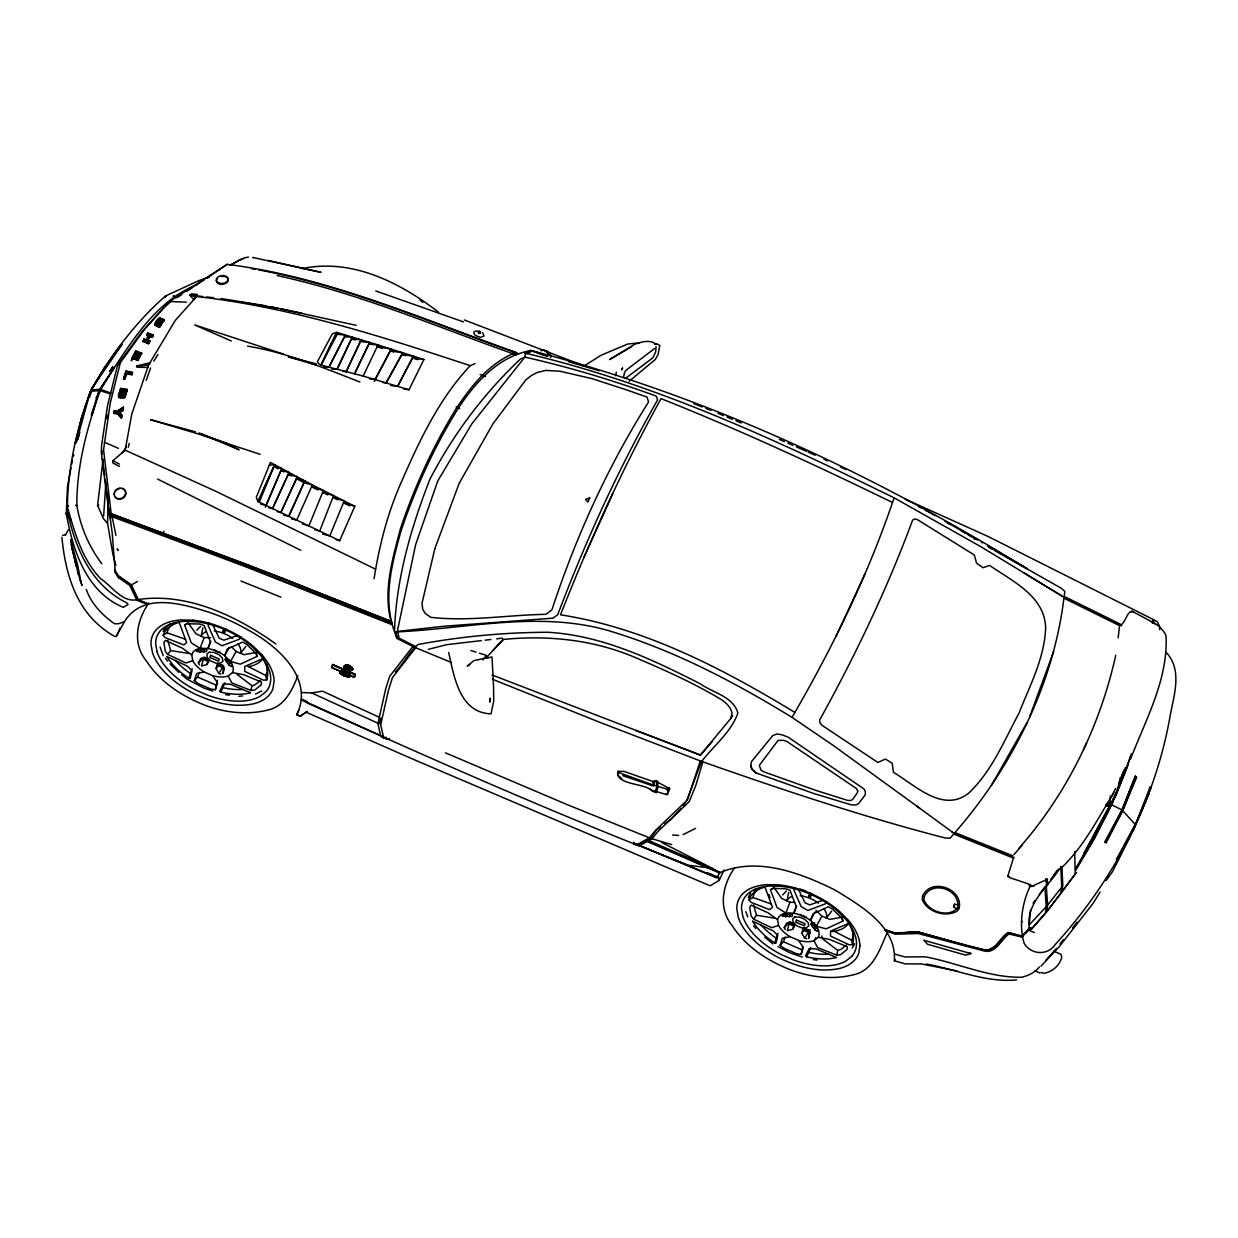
<?xml version="1.0" encoding="UTF-8"?>
<svg xmlns="http://www.w3.org/2000/svg" width="1238" height="1238" viewBox="0 0 1238 1238"><rect width="100%" height="100%" fill="white"/><g stroke="black" fill="none" stroke-linecap="round" stroke-linejoin="round"><path stroke-width="1.5" d="M342.678 672.884L344.783 674.385M1120.282 777.526C1119.028 787.801 1116.614 800.181 1107.283 806.278L1105.673 805.071L1109.991 802.038L1110.13 797.829M345.263 669.975L345.371 667.963L344.056 667.978A5.014 2.739 24.9 0 1 347.244 665.595A3.575 1.95 24.9 0 1 349.534 666.323L352.273 669.031M103.652 515.844L105.834 482.928M101.98 454.516L102.15 450.849M299.178 709.56L296.749 714.79L300.432 715.966L307.179 711.417L300.261 716.338L296.749 714.79C314.591 678.316 277.188 645.431 247.848 629.879A96.1 41.117 24.9 0 0 209.655 612.439C182.636 603.958 143.004 591.64 124.465 621.739L116.31 636.409L114.794 636.487C77.731 615.75 65.738 577.016 61.9 537.354M348.497 675.53L348.42 676.892L348.311 671.445M275.826 643.93C236.52 615.812 186.861 592.166 137.573 599.61C122.361 603.169 111.838 585.992 100.495 578.548C81.847 558.895 74.543 532.108 67.316 506.729L67.409 506.017C67.935 466.958 76.942 428.441 90.328 391.873M651.761 790.896C646.576 783.128 614.249 785.202 617.948 771.351L618.102 773.177L617.948 771.351L624.091 771.398L652.797 781.488L654.948 780.76L669.619 788.637L667.034 794.781L653.649 790.711M157.566 326.445L161.327 321.044L157.566 326.445L154.874 324.96M159.687 318.893C159.919 315.411 150.603 326.538 157.551 325.532M155.338 324.511L157.489 325.284C161.574 317.036 164.406 320.642 158.015 326.615L159.625 327.157L164.02 319.543L160.739 318.893L156.963 324.294M394.551 629.863C396.439 577.929 411.109 527.543 429.849 479.369C453.201 434.399 483.64 393.761 520.502 358.958L524.835 357.101C569.434 367.129 613.274 380.437 656.186 396.083L657.579 399.936C618.458 468.645 585.698 540.82 557.704 614.729L552.937 618.18L442.802 626.32L397.29 631.473L395.912 631.953L397.243 638.297C381.134 603.881 391.394 565.503 401.035 530.932A696.561 490.294 74.7 0 1 457.379 409.716C474.711 382.96 498.016 356.389 531.056 350.493L543.745 354.997M196.409 651.405L203.744 651.9L203.945 649.068M782.215 916.105L789.565 916.6L789.751 913.768M1029.428 923.053L1030.465 910.178M108.248 496.237L107.567 523.426L112.859 554.222L115.877 565.395M231.769 665.471L231.614 666.663L229.061 665.085L229.479 660.334M817.591 930.171L817.42 931.363L814.867 929.784L815.285 925.034M228.179 676.025L231.754 682.834L250.974 690.479L254.703 690.03L261.264 684.815L261.528 682.076L243.716 674.725L232.496 672.621L228.179 676.025A24.853 13.572 24.9 0 1 212.75 675.7L204.208 671.986L196.594 673.534L194.32 680.606L197.91 683.438L210.94 689.086L215.319 689.705L217.517 680.266M815.873 937.677L814 940.725L817.575 947.534L836.795 955.179L840.525 954.73L847.071 949.515L847.349 946.776L829.522 939.425L818.303 937.321L814 940.725A24.853 13.572 24.9 0 1 798.556 940.4L790.014 936.686L782.416 938.234L780.126 945.306L783.716 948.138L796.746 953.786L801.125 954.405L802.75 946.528M111.219 513.816L246.053 564.126L390.991 621.182C382.944 590.093 392.616 559.05 400.323 529.044A696.561 490.294 74.7 0 1 456.667 407.844C472.065 385.003 489.583 362.92 515.967 352.366C421.276 318.77 327.714 277.08 227.204 264.344L169.668 301.484L144.598 329.262L120.38 362.564L110.228 403.186L103.559 449.796L111.219 513.816L109.563 515.689L110.167 518.474L111.822 516.602L246.3 567.004L392.229 624.788L391.75 621.894L283.409 578.595L111.219 513.816L109.346 515.302L101.284 452.628L101.593 445.293L107.598 405.368L117.625 365.024L141.766 331.861L163.586 307.829L170.21 302.149M809.435 930.744L808.708 938.296L810.008 929.707M623.689 376.631L624.586 372.282L626.382 369.961L654.562 348.559M343.499 674.88L342.199 673.457L343.452 674.199A4.875 2.662 24.9 0 0 344.706 674.493L342.137 672.203L343.143 672.621M1119.477 626.397L1118.177 637.802M108.836 507.735L112.271 533.64L115.165 571.414L118.771 576.769L118.616 578.177L118.755 576.397L130.857 585.264L137.573 599.61L147.771 603.989M1152.346 623.225L1152.671 620.377L1157.143 621.414L1159.449 626.149L1159.727 629.755M1165.809 652.039C1182.445 668.938 1174.32 694.239 1170.421 714.28C1155.781 800.135 1113.813 880.28 1055.318 944.408C1047.75 955.813 1030.991 954.962 1024.12 943.232C1018.704 924.848 1022.108 902.022 1030.697 885.139M89.631 397.367L91.705 388.763C111.435 354.764 135.205 322.731 164.762 296.625L166.294 296.099L164.453 297.491L164.762 296.625M90.482 394.226L91.008 389.924L122.036 344.35L104.921 366.866L90.931 390.574L104.843 367.516L121.015 344.427M956.989 970.979L921.397 963.922L905.148 963.891L894.362 960.75C896.807 926.287 860.41 905.551 834.923 889.967C800.46 872.929 757.625 856.588 720.005 872.604L716.864 877.355L718.489 876.674L719.185 880.419L710.101 885.789L413.244 759.312L306.714 712.469M348.157 675.05L348.218 675.36M353.867 677.047L348.451 674.277L347.29 676.521M1039.27 894.548L1044.841 886.919L1046.234 906.634L1045.383 912.994L1032.709 927.401L1030.604 928.144L1029.227 927.355M1121.659 625.824L1064.03 597.273L1064.85 591.393L1061.446 588.329L995.12 550.833M119.436 466.416L112.937 463.058L112.89 460.722L125.193 450.183L131.754 414.142L148.606 364.978L175.363 320.333L196.61 296.547C290.466 307.086 380.886 336.21 470.223 365.659L475.005 363.616M348.404 671.94L348.574 669.65M348.837 669.773L349.689 676.49M1046.234 885.216L1047.611 905.055L1046.698 911.447L1060.61 893.635L1061.724 887.182L1060.765 866.399M103.048 459.484L97.585 505.522L103.528 518.815L107.567 523.426M106.561 418.645L107.149 414.838M859.93 945.801L858.723 953.446A66.171 36.134 24.9 0 1 839.983 968.364C819.525 972.975 798.355 967.11 779.863 958.274A65.784 35.917 24.9 0 1 738.25 917.234L736.796 908.785A65.784 35.917 24.9 0 1 767.018 884.644L778.81 884.891A65.784 35.917 24.9 0 1 839.101 910.998L847.829 919.617A65.784 35.917 24.9 0 1 859.915 945.786M374.077 578.703C379.323 545.262 387.819 512.145 401.731 481.211C419.713 440.047 439.103 398.775 470.223 365.659M346.408 676.474C349.812 668.969 342.586 676.83 346.563 675.314M531.056 350.493L525.5 353.232L524.835 357.101L471.755 423.969L437.741 480.994L415.643 544.658L397.29 631.473M345.51 666.926C339.46 669.124 351.778 673.766 344.04 674.54A9.254 5.045 24.9 0 1 343.715 674.184L340.76 672.667A9.548 5.215 24.9 0 1 340.527 672.296L340.326 672.714A9.548 5.215 24.9 0 0 341.146 673.348L341.657 673.828M71.046 467.794L67.486 486.41L66.295 514.08L66.078 513.151M71.758 464.064L72.469 460.35M166.836 656.527L187.48 666.245L191.936 670.733L190.126 678.563L188.919 678.3L192.138 668.551M250.974 690.479L251.918 685.713L255.121 684.738L260.568 680.42M752.658 921.242L773.286 930.945L777.743 935.433L775.932 943.263L774.725 943L777.959 933.251M836.795 955.179L837.724 950.413L840.927 949.438L846.374 945.12M117.115 413.678L113.973 413.477L114.206 410.861L117.362 411.047L123.351 407.132L122.902 410.645C115.397 412.594 124.094 413.585 121.386 418.227L116.945 413.105L121.216 417.655L121.757 414.931M113.973 413.477L114.484 411.171L117.44 411.356L122.872 407.797L117.61 411.929L114.484 411.171M114.36 413.213L117.316 413.384L114.36 413.213L114.654 411.743M121.386 418.227L121.401 415.024L119.049 412.61L122.902 410.645M1115.748 655.335C1100.056 725.963 1067.001 794.007 1018.889 848.309M122.423 409.933C114.608 414.436 123.754 412.254 122.872 407.797M122.593 410.505L123.351 407.132M81.847 416.525L76.245 442.864L90.405 391.239L100.077 390.682L110.584 393.963M1159.449 626.149L1159.248 625.747M202.893 627.805L201.036 636.409A21.51 11.746 24.9 0 1 205.663 632.014M218.786 673.503L216.124 668.597L216.929 664.914L219.157 664.001L222.577 665.038L224.403 668.768L222.902 673.596L223.614 666.044L218.786 673.503L220.983 674.076M788.714 892.505L786.842 901.109A21.51 11.746 24.9 0 1 791.484 896.714M801.93 933.297L802.735 929.614L805.396 927.742L801.93 933.297L804.607 938.203L806.789 938.775M750.677 765.254L751.497 761.649L772.729 735.604L777.139 733.933L782.122 734.846L788.111 737.152L863.985 788.946L865.408 791.639L865.145 794.966L858.677 803.493L856.123 804.917L851.589 804.948L813.908 793.558L755.876 772.899L751.915 769.138L750.677 765.254L751.915 769.138L755.876 772.899M208.866 623.008L208.232 625.701L215.366 641.934L222.004 645.772L239.429 639.21L240.853 636.843M794.672 887.708L794.053 890.401L801.172 906.634L807.826 910.472L825.251 903.91L826.659 901.558M549.61 355.105L549.548 354.13M615.503 375.733L616.338 372.22M128.319 447.243L129.263 443.374M75.209 442.956L81.77 417.16L90.405 391.239M492.09 675.004L700.383 755.134L730.699 718.551L732.076 713.15C730.405 706.356 725.035 701.59 719.139 698.294C692.197 682.293 663.506 669.572 634.723 657.301C593.327 639.706 547.815 635.032 503.309 639.442L493.095 650.167M1013.783 858.197L953.678 834.025C1011.817 767.839 1053.739 684.413 1064.138 596.407L1120.436 624.2M73.181 456.621L73.692 454.594L73.228 456.373M77.839 439.103L79.696 432.093L77.669 439.676M350.014 667.638L349.781 670.067L350.803 670.037M349.75 669.17C350.973 667.653 350.772 668.768 348.265 666.709A3.281 1.795 24.9 0 0 347.553 666.508L347.553 666.508M1061.616 957.593C1059.666 965.733 1051.712 972.279 1043.51 973.331L1041.251 972.434M380.886 718.009L379.323 723.843L311.667 692.94L301.84 692.506M789.163 923.873L787.275 930.697L792.676 929.274L794.672 926.117L793.62 923.765L790.478 921.97L786.517 923.208L784.211 927.68L785.294 929.459M199.488 664.76L198.405 662.98L203.821 657.471L201.469 665.998L206.87 664.574L208.201 659.854M792.676 929.274L794.007 924.554M346.454 675.375L345.773 676.041L347.646 672.033M1117.45 789.302L1118.332 786.424L1118.672 787.182M669.619 788.637L667.174 794.038L665.998 794.053L667.886 794.301M1008.212 874.879L1013.226 858.739M654.948 780.76L653.587 785.14L667.855 789.364L667.545 790.68L669.216 787.678M146.192 380.345L150.618 368.011M215.319 689.705L217.501 682.85L212.75 675.7M801.125 954.405L803.323 947.55L798.556 940.4M121.092 395.433L119.575 395.185L120.906 390.62L122.469 391.162L120.968 390.929M120.906 390.62L119.73 394.736M122.407 390.868L121.045 395.541L122.314 391.61L121.123 391.425M122.082 395.587L123.475 390.821L125.224 391.409L123.769 395.866L122.02 395.293L123.707 395.556M123.475 390.821L122.361 395.061L123.769 395.866M123.552 395.247L124.945 391.935L123.754 391.75M123.676 395.866L125.162 391.1M124.713 396.686L126.802 389.784L120.999 388.856L118.848 395.34M121.989 397.475L124.775 396.98L127.297 389.444L120.767 388.392L118.384 395.061L118.786 397.537L120.581 397.831L121.309 396.5L123.305 398.265L125.084 397.243L127.297 389.444M1115.608 788.327L1111.012 797.829L1110.115 795.972M1053.646 651.559L1029.645 716.864M1130.588 756.17C1117.574 795.926 1097.998 833.189 1075.652 868.457M349.209 676.288L347.955 675.344M348.482 676.366L349.673 676.552A1.671 0.913 24.9 0 0 349.317 675.654C345.294 671.244 356.761 681.751 355.151 674.277L348.203 671.275M126.57 373.922L124.775 379.122L123.583 378.936L125.92 371.168L132.435 372.205L131.909 374.774L126.57 373.922L126.23 372.901L132.033 374.418M123.583 378.936L126.121 371.57L132.466 373.18M126.23 372.901L123.831 378.689M124.775 379.122L126.431 373.303M132.389 372.87L131.909 374.774M1131.455 753.741L1125.899 769.835L1112.328 801.172M226.028 629.353L224.326 632.231L225.393 629.152M811.215 893.851L810.132 896.931L811.849 894.053M1127.942 765.239L1118.131 789.767M118.786 397.537L120.767 388.392M120.999 388.856L118.802 395.03L119.142 397.166L121.448 395.912L123.243 397.537M318.011 489.969L311.682 486.782L312.347 484.94L270.426 462.439L256.297 497.351L257.829 501.452L339.692 540.681L354.795 506.296L312.347 484.94L304.099 482.712L296.516 478.642L280.902 512.625M382.248 348.311L377.342 346.764L378.008 344.922L423.907 359.531L408.989 389.738L403.774 389.057M346.331 675.019L345.727 673.317L331.505 667.514L332.604 664.512L344.737 669.773M339.846 672.28L340.496 671.538L339.785 673.101A9.254 5.045 24.9 0 0 345.093 676.227A2.615 1.424 24.9 0 0 346.16 676.459L347.785 675.778M339.785 673.101L340.171 672.59A2.863 1.563 24.9 0 1 341.998 672.188L342.353 672.079M341.502 671.213L340.512 673.518L341.007 672.574A9.254 5.045 24.9 0 1 340.342 671.894L340.28 671.661A3.157 1.733 24.9 0 1 342.276 671.197C343.731 673.549 339.46 673.487 341.286 674.091M340.821 673.224L341.146 673.224A9.254 5.045 24.9 0 1 340.141 672.311L340.883 671.708L340.512 673.518M340.698 671.476L340.729 671.383A2.863 1.563 24.9 0 1 342.555 670.981M340.806 672.544L341.054 673.101M341.332 672.838L341.456 673.735M349.766 669.603L348.373 670.067C346.021 672.961 353.619 679.368 346.625 675.855A2.925 1.594 24.9 0 1 345.433 675.608L344.334 675.283A4.875 2.662 24.9 0 1 343.236 674.942L342.028 673.039M342.384 673.193L342.059 672.652M342.322 672.404L341.765 673.751M344.675 667.406L344.551 668.396M351.793 667.096L349.843 665.781A3.884 2.12 24.9 0 0 347.352 664.992A5.308 2.894 24.9 0 0 344.071 667.499L345.588 666.586A4.735 2.584 24.9 0 1 346.98 666.586A3.265 1.78 24.9 0 1 348.203 666.864L348.621 666.849M344.319 669.062L345.773 665.905M344.474 668.675L345.263 668.025M350.06 667.019L345.975 665.843L345.185 669.665L344.056 667.978L345.866 667.421L344.443 668.458M345.015 668.272L344.365 667.669L344.659 668.396M345.216 667.561L344.226 667.421L344.953 666.74M344.458 669.418C345.51 668.272 349.286 672.188 345.526 669.541C351.793 671.863 341.193 666.539 347.491 669.773M344.814 670.625C344.659 671.027 347.104 665.719 347.305 670.547M343.282 674.431L345.99 675.7L343.344 672.714L344.675 674.091L343.87 674.091M343.87 675.406L344.768 673.983M346.006 669.866L347.414 670.191M347.135 666.601L345.201 666.121L344.133 668.35M348.11 673.549L346.331 672.76C341.533 682.2 346.841 668.891 347.073 674.184M342.802 671.306L344.984 673.163L346.114 670.052M345.526 671.847L347.073 672.451L345.603 672.002M347.63 666.957L346.392 665.781L344.35 669.696M347.832 666.013L344.953 666.276M345.696 673.364L346.609 673.596M347.661 667.514L348.714 668.272L347.661 667.514L348.218 665.998M345.897 672.977L346.036 672.188M345.356 675.793L344.891 674.787M344.938 674.818C346.795 675.375 345.031 678.006 347.708 672.42M345.944 670.594L347.073 671.275L348.126 668.814L346.47 667.622L347.63 666.152M345.773 676.041L346.702 676.211M346.501 673.379L346.965 673.518M352.784 668.535L351.902 669.82L351.979 668.535L349.426 666.446C347.367 667.174 350.756 668.303 349.054 667.251A3.188 1.749 24.9 0 0 348.559 667.003L348.543 667.282A2.167 1.192 24.9 0 0 346.609 667.05L345.526 666.632M349.255 667.53C349.147 663.878 349.147 671.228 347.027 667.53L347.677 665.827M347.476 674.571C344.798 674.834 350.54 672.992 346.284 673.735M347.538 676.041L348.714 674.524M349.162 676.49L347.77 675.453L348.017 670.841C348.482 669.495 355.399 669.108 351.422 669.356M347.909 676.319L348.884 676.288L347.955 675.097M351.097 667.916C347.104 666.477 353.047 670.717 350.184 669.773M345.062 675.747L345.448 675.53A2.615 1.424 24.9 0 0 346.516 675.669L347.321 675.639L346.253 676.258A9.966 5.447 24.9 0 0 348.249 677.062L349.039 676.025L348.172 675.948M348.946 676.876L348.621 675.994M349.054 676.227A1.671 0.913 24.9 0 1 349.395 677.14C346.95 677.263 350.261 676.567 348.574 675.762M352.18 669.835L348.807 666.926L351.236 669.154M352.784 669.247L349.735 665.905A3.575 1.95 24.9 0 0 347.445 665.177A5.014 2.739 24.9 0 0 344.35 667.545L344.474 667.561M353.805 677.186L354.795 674.478L347.924 671.677L355.151 674.277M1117.001 790.742L1115.5 794.904L1116.367 794.084M1150.969 787.987L1150.179 786.672L1133.915 829.104L1112.529 871.629L1106.029 880.636M525.5 353.232C654.778 383.61 775.483 439.552 894.099 497.831C868.302 574.525 832.663 647.52 792.026 717.375L833.685 745.756L919.602 808.151M953.6 907.036L954.637 904.189L958.846 905.164L957.376 909.125L953.6 907.036L954.637 904.189M194.32 680.606L197.569 677.062L199.287 672.358M780.126 945.306L783.391 941.762L785.109 937.058M224.79 632.37L223.382 631.705L224.511 628.656M810.596 897.07L809.188 896.405L810.317 893.356M1133.157 828.841L1133.915 829.104L1148.972 793.682L1147.27 797.071M220.906 692.15A56.437 30.811 24.9 0 0 250.587 692.785L230.314 684.212L223.335 683.964L219.668 691.361L220.906 692.15L224.898 682.742M806.712 956.85A56.437 30.811 24.9 0 0 836.393 957.485L816.121 948.912L809.141 948.664L805.474 956.061L806.712 956.85L810.704 947.441M210.553 637.725L204.131 637.57L200.092 648.294A24.853 13.572 24.9 0 0 191.751 654.964L192.726 660.674A24.853 13.572 24.9 0 0 204.208 671.986M794.765 902.378L789.937 902.27L785.913 913.01A24.853 13.572 24.9 0 0 777.572 919.664L778.547 925.374A24.853 13.572 24.9 0 0 790.014 936.686M210.785 641.33L208.03 648.495L200.092 648.294L191.271 642.893L184.632 625.035L186.953 623.534M796.607 906.03L793.852 913.195L785.913 913.01L777.077 907.593L770.454 889.735L772.775 888.234M1113.008 799.129L1110.935 804.406L1122.03 809.992L1135.261 824.477L1116.691 861.71L1134.937 825.328L1151.232 787.275M1118.548 784.443L1124.104 770.268M1118.595 784.149L1124.119 770.098M1118.548 785.078L1125.466 767.514M259.284 502.148L274.681 464.73L269.358 465.086M329.757 535.992L344.179 500.957L332.914 497.459L337.463 499.75M1113.101 801.961L1094.284 838.962L1075.776 870.283M265.35 507.224L281.057 470.347L289.042 472.436L272.484 508.493L268.909 507.859M1119.771 625.608C1125.961 623.581 1127.137 608.787 1133.435 611.943M1086.593 743.017L1083.436 749.826M1130.665 758.817C1145.815 719.464 1168.502 678.718 1165.979 635.388C1163.024 629.461 1157.561 624.261 1151.557 621.693L1131.826 611.077L1130.263 612.392M1152.624 622.25L1155.24 624.014M296.702 520.146L312.347 484.94M583.887 557.487L612.717 493.761M864.913 574.231L835.929 636.58M288.794 516.432L304.099 482.712M224.945 628.95L222.933 631.566L224.279 628.595M809.188 896.405L810.132 896.931L808.739 896.266L810.085 893.294M257.829 501.452L274.681 464.73L262.781 491.053M272.608 508.617L288.377 474.262L297.182 476.8L280.794 512.486L277.204 511.619M162.41 534.739L164.035 531.241M116.31 636.409L120.38 627.681M148.839 602.999C136.691 620.331 132.017 643.652 146.486 661.061C160.197 682.355 182.466 696.514 205.709 705.521C225.239 712.639 246.579 715.146 266.959 710.256C284.214 706.944 292.106 690.634 297.801 675.809M332.604 664.512L344.659 669.959M340.543 673.364L341.905 671.135M342.493 671.29C340.249 678.161 340.961 669.278 343.622 671.94M344.164 667.561L344.582 666.678M341.642 674.23L342.199 672.636M342.895 671.197L342.586 672.311M345.387 666.121L344.257 668.721M343.236 675.267L341.843 674.246L342.709 672.559M341.843 674.246L343.468 671.367L345.185 672.745M344.04 672.048L342.818 675.004C342.199 668.272 347.553 674.927 343.127 673.348L344.21 674.246M345.557 671.135L344.706 670.067L346.733 665.843M344.613 670.501L346.872 665.827M346.222 667.653C351.437 670.532 343.096 668.025 347.197 665.858M344.783 672.915L343.359 675.314L344.69 673.101M344.845 671.213L345.913 669.093M344.69 675.886L343.359 675.314L344.427 672.76M347.027 667.53L348.064 666.044L349.58 666.632M344.984 673.163L346.176 670.315M343.932 675.577L343.855 674.911A9.548 5.215 24.9 0 1 342.477 674.23L343.158 674.416M345.526 674.973L345.572 673.874L346.346 674.942L343.344 672.714L343.003 673.735M346.16 671.228L345.309 673.193L344.056 671.832M348.745 666.183L347.863 666.973L348.543 666.137M344.226 675.608L345.975 671.816M347.336 670.47L345 668.489L347.398 669.866L347.77 669.077M348.095 668.783L349.162 667.189A3.575 1.95 24.9 0 0 346.872 666.384L345.216 666.74M349.054 667.251L349.101 666.292M347.661 671.182L345.402 675.963L346.176 675.391M348.992 667.762L348.621 668.551L347.228 667.406M346.238 674.633L347.754 671.569M349.41 669.046L349.286 670.315L351.143 670.563L351.484 669L351.143 670.563M349.781 670.067L350.803 668.953M351.159 667.715L350.137 669.959L351.05 668.52L350.215 668.35M346.686 676.366L348.451 674.277M347.429 676.691L348.899 674.725M351.902 669.82C349.549 670.795 352.288 668.675 350.865 668.443M349.023 675.809L348.605 676.861M349.023 677.047L349.24 675.886M719.185 880.419L724.06 869.912M734.645 867.699C722.497 885.031 717.839 908.352 732.292 925.761C746.003 947.055 768.272 961.214 791.515 970.221C811.045 977.339 832.4 979.846 852.765 974.956C873.827 970.932 879.816 948.587 887.631 931.843M970.917 953.6L965.594 955.117L927.556 944.269L923.749 940.199L970.917 953.6L969.509 952.718M336.442 332.341L321.013 365.086L318.383 363.415L317.485 361.573L332.295 333.889L336.442 332.341L378.008 344.922L363.152 376.135M321.153 365.21L331.722 342.802M337.138 369.404L351.499 338.933L361.078 339.785L346.083 371.617L342.833 371.446M346.207 371.787L360.413 341.626L369.543 342.353L354.532 373.83L368.878 344.195L378.008 344.922M344.876 675.979L346.067 676.304M329.045 367.284L344.566 336.829L352.165 337.092L336.999 369.264L331.722 369.094M223.382 631.705L224.31 632.107L225.796 629.214M811.602 893.913L810.116 896.807L808.739 896.266M198.405 662.98L200.711 658.508L204.657 657.27L207.798 659.065L208.866 661.417L206.87 664.574M397.692 386.473L412.61 357.983L423.907 359.531M338.005 332.805L321.013 365.086L362.982 376.027L408.989 389.738M374.309 381.443L390.419 350.927L402.629 352.753L385.977 382.882L382.65 382.465M229.216 647.226L224.666 655.691L230.547 661.51L240.373 664.156L257.055 656.388L256.514 652.395L244.134 654.685L236.087 651.42L231.32 646.716M815.037 911.926L810.488 920.391L816.368 926.21L826.179 928.856L842.861 921.103L842.32 917.11L829.94 919.385L821.893 916.12L815.935 910.24M1135.261 824.477L1116.382 859.358L1117.078 860.72M1144.856 801.574L1146.45 798.68M236.087 651.42L230.547 661.51A24.853 13.572 24.9 0 1 232.496 672.621M821.893 916.12L816.368 926.21A24.853 13.572 24.9 0 1 818.303 937.321M65.382 535.172L68.43 529.616M386.241 383.053L401.963 354.594L413.275 356.142L397.475 386.318L390.527 385.405M1026.828 722.93L991.359 785.542M131.785 358.741L135.607 351.128L141.705 353.449L137.789 360.366L135.422 358.386L138.285 353.341L139.646 353.712L136.505 359.685L137.325 359.902L140.946 353.062L135.762 351.669L131.785 358.741L132.884 359.035L135.716 353.155L136.907 354.145L135.824 353.851M135.607 352.954C142.865 343.839 122.562 375.625 135.762 351.669M132.884 359.035L135.716 353.155M136.567 360.026L134.199 358.061L136.799 353.449M134.292 358.757L137.464 353.124M138.285 353.341L135.468 358.741L134.648 358.509M135.932 359.19L138.981 354.037M136.149 359.918L139.646 353.712M137.372 360.258L140.946 353.062M137.789 360.366L141.596 352.737M1021.706 922.418L1021.83 921.32M1113.782 792.676C1097.905 818.628 1083.807 846.513 1061.539 867.745M150.247 335.978L152.336 337.37L150.247 335.978L147.74 340.032L149.767 340.76L148.39 343.746L142.757 341.084L148.715 343.22M143.918 339.955L144.196 338.763L146.378 340.512L143.887 339.614M146.703 334.709L148.777 336.086L146.749 335.374C149.442 331.738 150.634 338.995 146.378 340.512M147.492 334.152L147.771 332.96L153.357 334.956L152.336 337.37M142.803 341.75L144.196 338.763M146.749 335.374L147.771 332.96M146.223 339.491L148.73 335.436M146.27 340.156L149.504 335.065M143.113 340.899L148.684 342.895L149.473 341.626L146.966 340.404L150.108 335.281L152.661 336.844M146.982 340.729L150.108 335.281M150.293 336.643L147.74 340.032M148.39 343.746L148.668 342.555M149.767 340.76L149.504 341.951M153.079 336.148L153.357 334.956M1100.102 892.041L1093.169 903.229L1059.155 946.791L1041.019 966.135M216.124 668.597L218.724 664.419M153.852 361.078L157.953 354.61M95.976 397.94L100.139 391.44M1009.806 877.68L1030.047 884.474L1031.765 886.284L1047.596 879.243M804.607 938.203L808.46 932.245M345.356 672.466L345.495 671.46L344.628 675.623M345.495 667.777L344.829 667.468M1113.457 800.336L1110.486 804.762L1107.283 806.278M112.72 366.974L109.563 371.539L112.689 367.16M158.402 326.739L162.008 320.766M159.253 327.018L163.555 320.069M157.489 324.108C154.363 319.652 171.927 315.52 158.696 325.393M683.237 805.567L687.678 799.222L700.244 761.122L702.735 762.097L695.957 785.047L689.226 801.62L658.043 831.394L651.652 839.039L639.272 845.848L635.976 845.043L633.639 842.242M1033.08 903.152L1034.829 900.66M730.699 718.551L732.726 715.672M1109.279 805.892L1111.306 803.029L1109.991 802.038L1107.654 804.685L1105.673 805.071M155.338 324.341L159.671 317.98M156.282 323.985L160.213 318.166L160.739 319.806L161.296 318.568M160.584 318.305L157.412 323.551M157.489 324.418L161.017 319.172M157.489 325.284L160.801 320.317M159.625 327.157L164.02 319.543M344.768 674.617L347.522 675.066L346.64 675.128M445.463 752.843L567.422 804.731L650.507 838.296L656.403 830.079L660.535 826.999M482.975 659.916L486.302 655.32L479.431 653.184M192.726 660.674L185.87 662.964L167.795 654.453L170.674 650.538L188.78 653.463M778.547 925.374L771.692 927.664L753.602 919.153L756.48 915.238L774.586 918.163M1059.759 868.55C1047.333 888.157 1023.733 904.405 1030.016 930.806L1034.334 932.508M1076.549 872.481L1046.342 912.36L1032.012 928.763L1029.722 929.429L1032.012 928.763M245.882 646.406L240.466 653.463A21.51 11.746 24.9 0 0 238.083 643.884M831.688 911.106L826.272 918.178A21.51 11.746 24.9 0 0 823.889 908.584M1054.126 874.632L1057.438 870.329M1050.706 879.429L1058.521 869.293M1047.611 905.055L1061.724 887.182M1056.571 948.293L1045.847 960.239M1060.007 943.944L1063.442 939.58M1072.588 927.989L1077.168 922.186M348.234 674.896L348.559 675.221M395.355 671.94C403.743 663.46 409.02 651.838 418.135 644.472C460.969 636.487 504.562 632.37 548.125 632.278C602.612 635.465 652.534 659.575 700.399 683.871C712.825 692.878 733.206 696.282 737.879 713.057C731.287 732.122 713.753 745.647 701.652 761.432L599.192 722.079L492.353 679.213M344.566 667.375L345.681 667.019M712.19 741.701L700.445 755.025L635.806 730.513M1022.387 845.136L1013.86 854.653M351.05 668.52L350.369 669.154L350.029 667.87M350.973 669.185L350.772 670.037M681.318 808.321L671.847 818.504L664.775 823.812M1029.289 924.894L1046.234 906.634M486.364 657.579L503.309 639.442M199.658 652.333L202.939 648.836M785.465 917.033L788.745 913.536M347.182 675.824L346.176 675.886L347.182 675.824A9.966 5.447 24.9 0 1 346.516 675.669M1039.471 966.924C1034.875 972.403 1028.376 975.823 1021.427 977.277C988.419 977.664 957.33 962.808 925.204 956.819L905.024 956.959L895.213 954.204M229.061 665.085L226.631 661.819L228.612 659.777M814.867 929.784L812.453 926.519L814.434 924.476M1029.97 927.68L1021.892 935.959L1009.187 932.663L1007.376 933.127C999.437 938.064 994.47 952.889 983.065 949.639L917.575 932.276L894.44 932.818L884.597 929.413L885.696 930.759L895.476 934.195L918.101 933.514L983.761 950.877C995.631 954.297 1001 939.642 1008.908 934.025L1021.938 936.996L1030.001 928.779M784.211 927.68L789.627 922.171M196.827 630.219L200.602 626.382M782.633 894.919L786.409 891.097M488.391 657.316L487.71 657.873L492.028 656.976L493.575 687.508L493.73 701.126L491.022 713.831C459.685 712.902 454.067 676.861 448.713 652.519M894.362 960.75L895.368 959.837M117.625 365.024L120.38 362.564M227.204 264.344L207.458 277.745M1029.134 884.891C1028.639 888.234 1036.423 885.062 1033.436 886.207M121.494 396.222L119.08 396.872M121.448 395.912L120.535 397.398L118.662 396.934M629.152 381.258L655.258 359.515L658.121 354.377L659.808 345.495L656.62 343.653M347.801 675.422L347.027 676.521L347.63 675.933M205.585 649.192L204.425 650.12L202.011 649.408L200.835 647.768M791.392 913.892L790.231 914.82L787.817 914.108M110.058 517.174L111.931 515.704L213.199 553.278L391.703 623.07M344.706 670.067L347.213 670.795L345.65 670.037M625.391 378.457L652.859 357.828L655.691 351.886L656.016 346.47M655.583 343.731L654.531 344.056L656.047 344.179C649.873 339.274 641.609 341.936 634.908 344.179L609.576 359.577L631.674 346.655M345.387 672.853L345.866 669.278L347.414 670.145M176.848 297.785L181.677 294.629M186.52 291.456L192.958 287.231M196.177 285.127L204.239 279.85M123.521 407.704L117.517 411.635L114.206 410.861M583.794 366.139L601.343 355.136L627.805 343.994L639.52 342.88M230.454 265.288L239.568 259.825L243.7 258.618M163.107 635.171A56.437 30.811 24.9 0 1 179.139 622.358L186.659 642.63L183.781 644.936L165.165 637.601L163.137 635.171L167.068 632.804A41.024 23.568 35.9 0 1 174.991 622.9M748.913 899.887A56.437 30.811 24.9 0 1 764.96 887.073L772.466 907.33L769.587 909.636L750.971 902.301L748.944 899.871L752.89 897.504A41.024 23.568 35.9 0 1 759.25 888.451M344.737 666.74L345.696 667.359M137.464 581.458L130.857 585.264L130.532 586.317L131.584 586.456M121.556 396.531L122.361 397.692L124.775 396.98M123.181 397.661L125.084 397.243M469.914 664.605L467.19 666.059L473.922 660.612L488.004 657.61M695.617 828.361L683.082 834.629M301.407 699.888L308.355 703.463C416.448 752.008 524.695 800.367 634.831 844.161L638.839 844.393M640.51 843.527L648.836 839.163M229.587 265.365L244.025 257.922L248.482 257.071M255.477 694.116L261.682 690.974M165.258 296.083L199.055 280.531L209.114 277.219M196.997 650.399L204.131 648.758L206.792 649.455L206.498 651.482L203.744 651.9M782.818 915.099L789.937 913.458L792.614 914.155L792.32 916.182L789.565 916.6M344.04 674.54L343.855 674.818A9.254 5.045 24.9 0 1 342.601 674.106L343.313 674.849L342.586 674.354M184.632 625.035L187.495 623.735L199.612 624.014L204.131 625.469L210.383 641.857L208.03 648.495A24.853 13.572 24.9 0 1 224.666 655.691L227.173 649.13L242.571 642.104L246.78 644.425L255.771 653.293L257.055 656.388M770.454 889.735L773.317 888.435L785.418 888.714L789.952 890.168L796.204 906.556L793.852 913.195A24.853 13.572 24.9 0 1 810.488 920.391L812.995 913.83L828.377 906.804L832.601 909.125L841.577 918.008L842.861 921.103M413.74 647.149L415.349 646.422L399.085 638.127L397.708 631.69L395.34 631.86L396.717 638.297L414.25 647.149L451.483 662.531M342.137 674.648L341.363 673.998L342.338 674.772M802.735 929.614L804.979 928.701L808.383 929.738L810.209 933.483M344.319 674.71L342.617 673.348M197.012 284.678C151.438 302.784 127.065 349.859 100.526 388.268L99.767 389.413L114.221 367.5L100.077 390.682C87.124 427.683 76.586 465.999 76.864 505.522C80.393 526.568 88.95 546.794 101.841 563.801M347.166 676.582L348.451 677.124L349.085 675.994M97.585 505.522L98.808 505.089M237.278 635.558L223.923 640.185L219.25 638.174L212.75 624.942M823.084 900.258L809.729 904.885L805.056 902.873L798.556 889.642M343.576 673.689L344.675 674.091M541.037 350.756L544.116 349.797L547.691 353.217L547.8 356.343M386.148 737.198L383.44 738.018L380.747 736.301L377.93 723.58L385.591 689.256L389.661 676.366L412.95 646.391L415.782 647.629L392.477 677.526L388.423 690.402L380.731 724.756L383.563 737.477L386.473 739.318L389.32 738.56M62.596 535.42L65.305 534.63M428.394 649.316L446.794 644.658L481.319 640.619M345.479 669.541L345.975 670.501M136.536 365.906L150.479 362.688M1147.363 795.013L1148.585 794.734M302.026 268.646C351.809 257.999 400.168 282.574 438.546 312.193M848.726 923.316L830.605 931.115L830.481 936.021L849.253 944.857L852.456 944.687A56.437 30.811 24.9 0 0 848.695 923.3M347.398 669.866L345.758 668.303M350.369 669.356L351.019 669.294M231.444 661.03L229.556 661.355L227.359 660.055L227.08 658.523M817.25 925.73L813.165 924.771L812.902 923.223L814.821 922.914M1016.646 979.908C985.959 982.926 955.968 969.277 926.07 964M311.667 692.94L322.514 691.175L379.168 717.22M67.316 506.729L68.508 505.955L67.409 506.017M136.505 366.463L148.606 364.978M344.535 674.462L344.257 674.091M485.157 640.17L490.913 639.504M496.67 638.839L502.427 638.158M395.912 631.953C466.324 628.796 538.824 610.582 608.168 630.529C673.472 649.965 734.149 681.906 792.026 717.375M238.888 696.282L242.648 695.942M885.216 930.063L895.445 933.344L917.76 931.796L965.238 945.352L987.615 950.552L996.373 945.708L1007.887 932.524L1021.892 936.717L1029.691 928.825L1029.149 928.268M895.445 933.344L917.729 931.874L965.238 945.352M91.008 389.924L100.68 389.366L110.971 393.111M266.634 679.987L263.446 680.157L244.675 671.321L244.799 666.415L262.905 658.616A56.437 30.811 24.9 0 1 266.619 679.971L265.799 675.546A41.024 24.079 14.2 0 0 266.866 664.202M345.495 667.282L346.609 667.05L345.975 665.843M349.843 668.288L351.716 669.356M350.88 669.541L352.072 669.557M323.752 367.021L328.859 367.129L345.232 334.987L335.792 334.183M136.954 367.237L148.251 367.485M192.989 620.192L181.228 619.929A65.784 35.917 24.9 0 0 150.959 644.1L152.444 652.534A65.784 35.917 24.9 0 0 194.057 693.574C212.549 702.41 233.719 708.275 254.177 703.664A66.171 36.134 24.9 0 0 272.917 688.746L274.109 681.101A65.784 35.917 24.9 0 0 261.961 654.887M194.908 621.584L183.967 621.337A61.482 33.565 24.9 0 0 155.663 643.915L157.04 651.776M169.668 301.484L186.381 302.18M113.803 412.919L117.223 413.105M347.599 669.402L345.634 668.025L347.909 669.449M672.59 835.031L678.594 835.449M342.508 671.414L342.369 671.398A2.863 1.563 24.9 0 0 340.543 671.801M197.353 294.474L191.611 293.855L189.878 295.124L193.515 299.364M202.692 296.516L189.878 295.124L196.61 296.547M206.344 296.919L213.679 297.724M220.998 298.513L265.984 305.817M225.579 694.673L229.37 695.137M813.289 959.605L817.095 960.069M689.365 865.347L712.206 868.271L720.005 872.604L646.205 840.54M369.543 378.859L374.975 379.602L391.084 349.085L377.342 346.764M667.22 790.076L668.35 790.231M1046.389 884.644L1047.565 884.799L1045.723 878.903M347.924 673.24L347.197 673.782M125.92 371.168L132.574 372.824M126.307 373.211L131.955 374.108M120.891 388.995L127.421 390.047M121.061 389.165L126.849 390.094M121.123 389.459L126.802 389.784M123.537 391.131L125.224 391.409M121.03 395.123L119.575 395.185M239.94 301.995L277.498 308.107L356.126 325.331M220.379 652.271L217.052 651.73L214.298 649.625M806.186 916.971L802.874 916.43L800.104 914.325M251.778 268.723L255.198 269.327M258.618 269.93C348.451 286.318 432.588 323.536 518.32 353.588L515.952 354.764C436.906 327.002 359.345 293.329 277.204 275.563M342.632 670.81L342.477 670.795A3.157 1.733 24.9 0 0 340.465 671.244L340.883 671.708M973.966 538.747L975.358 539.01L973.13 537.632M346.64 673.735L345.789 673.302M269.776 306.606L277.358 308.169M281.134 308.958L301.979 313.291M568.428 361.651L599.223 370.781M305.894 269.017L321.013 272.314L252.831 257.473L253.682 257.628M247.646 346.129C286.643 352.66 323.366 367.655 359.964 382.047M650.507 838.296L671.692 844.595M268.259 260.475L304.517 268.692M283.548 515.101L288.686 516.277L304.765 480.87L296.516 478.642M291.441 518.892L296.578 520.068M260.707 504.129L266.015 505.383L281.722 468.506L274.031 466.556L278.241 468.831M347.352 673.457L346.686 672.791M480.22 331.49L475.253 331.119L473.875 332.14L473.984 333.734L475.299 335.421L480.375 337.401L484.027 336.086L482.603 332.79M633.516 843.976L636.812 844.796L649.192 837.956L655.583 830.342L686.765 800.553L701.018 762.685L699.47 760.581M288.547 356.776L316.263 363.848M342.802 670.841L344.226 671.708M617.886 772.233L653.587 785.14L652.797 781.488M141.705 353.449L135.607 351.128M138.331 353.697L139.693 354.053M134.199 358.061L134.71 358.865M131.692 358.045L132.203 358.85M195.341 431.799L150.587 419.728L196.517 433.408L260.212 454.331M534.414 351.422C708.461 396.856 873.285 474.108 1026.116 568.165L987.723 545.881L1027.447 568.799M322.592 533.949L329.695 535.899M336.132 539.706L339.692 540.681M342.183 673.116L340.45 672.358M288.408 356.931L315.411 364.792M314.777 529.694L319.698 531.117L333.564 495.618L322.747 492.353L327.822 494.906M124.465 621.739L118.337 623.782L114.376 623.72C102.243 614.992 91.163 603.711 86.242 589.303M215.752 684.939L197.569 677.062M801.559 949.639L783.391 941.762M351.499 338.933L355.074 340.017M354.795 506.296L343.514 502.798L349.58 505.847M302.397 523.922L308.866 525.933L323.412 490.511L311.682 486.782M470.842 650.507L475.996 652.116M390.419 350.927L393.73 351.963M401.963 354.594L405.522 355.724M412.61 357.983L417.918 359.67M283.363 354.068L194.675 324.913L231.274 340.976M158.402 325.826L158.015 326.615M622.807 775.669L653.416 786.053M375.779 290.945L463.476 321.895M701.652 761.432C781.998 789.689 862.855 816.74 945.368 838.018L950.088 838.219L954.219 833.484L1013.984 857.423M212.874 691.144L203.961 688.08L187.139 679.213L181.615 674.695M802.239 957.082L789.767 952.78L777.99 946.575M341.827 672.822L342.647 673.116L342.23 672.079M167.068 632.804L185.731 639.35M752.89 897.504L771.553 904.065M546.917 356.173L530.576 350.369L524.927 353.139L526.986 353.619L532.634 350.849L546.453 355.786M147.446 333.486L153.032 335.483M147.477 333.827L153.048 335.823L150.138 335.622M147.043 334.508L149.535 335.405M143.871 339.289L146.363 340.187M146.966 340.404L149.829 341.425M142.757 341.084L148.343 343.081M160.6 319.218L160.213 318.166M161.188 319.373L164.05 320.952M160.816 320.627L162.008 321.06M155.323 324.201L157.489 324.975M513.12 352.938L516.679 354.254M647.195 841.438L719.696 873.084M198.916 432.944L226.384 443.219L239.104 449.812L200.695 433.764M79.603 578.409L81.244 582.974L77.53 564.574L70.597 539.768L72.237 549.409L73.522 549.889M464.405 319.992L583.996 365.891M693.682 403.634L702.333 407.008M705.799 408.354L710.983 410.382M647.397 839.921L712.206 868.271L661.432 842.335M665.502 856.201L688.514 865.285M480.158 374.526L485.42 376.631M954.947 832.555L1012.638 855.752M240.915 581.009L280.902 597.149M716.864 877.355L637.88 844.904M635.744 844.053L663.754 855.473M707.687 872.867L717.235 876.798M717.189 878.052L633.995 843.341M456.141 406.977L459.7 408.447M709.065 873.734L712.577 875.189M718.102 413.353L723.441 415.581M727 417.067L732.339 419.28M735.898 420.765L741.237 422.994M301.453 699.068L307.117 701.513M1053.863 951.248L1060.889 954.281L1061.678 956.587M346.655 667.499L348.42 668.814M345.356 669.062L345.371 670.222M344.535 670.207L332.697 664.914L331.707 667.622L345.309 673.503M1034.844 970.809L1040.044 973.053M104.271 442.167L118.43 448.342M779.321 439.397L784.412 441.641M787.817 443.127L792.908 445.371M796.297 446.856L806.48 451.328M906.139 499.533L988.048 536.472L1154.977 620.362M306.745 702.194L382.774 736.533L382.496 735.496M808.166 452.087L815.177 455.29M823.92 459.298L827.417 460.907M125.193 450.183L215.783 491.254L375.594 569.186M789.937 902.27L781.782 898.509L773.936 887.491M204.131 637.57L195.96 633.81L188.114 622.776M222.933 631.566L224.326 632.231M840.416 466.943L845.879 469.589M892.428 502.458C816.415 465.442 739.597 429.88 661.03 398.605C622.668 468.274 589.598 540.82 560.505 614.806C645.153 628.022 722.358 668.474 794.827 712.392M1119.616 625.67L1063.922 598.155M802.766 915.547L804.963 916.615M300.819 550.322L157.613 479.091M121.417 390.635L122.469 391.162M833.437 930.868L851.605 940.246L852.456 944.687M247.615 666.168L265.799 675.546M112.89 460.722L119.436 464.111M281.057 470.347L283.982 471.91M288.377 474.262L291.626 476.011M342.833 673.704L342.013 673.441M894.099 497.831L981.115 546.856L1064.03 597.273M905.086 499.053L908.413 500.895M918.41 506.419L921.737 508.245M925.08 510.087L935.077 515.612M988.605 547.227L991.855 549.022M946.745 522.56L950.041 524.448M961.586 531.04L964.882 532.928M968.178 534.816L971.474 536.688M944.981 521.198L977.664 539.985M1024.368 573.179L1061.477 595.71M650.368 789.148L651.977 790.2M916.259 805.69L954.219 833.484L951.759 831.688M981.378 542.198L982.338 542.909M837.724 950.413L822.914 939.1L821.599 936.083M237.092 674.401L251.918 685.713M347.909 666.632L346.779 666.477A5.014 2.739 24.9 0 0 343.793 668.752L345.108 673.472M777.572 919.664L768.148 912.855L751.172 905.133L749.655 907.33L751.157 916.043L753.602 919.153M191.751 654.964L182.342 648.139L165.366 640.433L163.849 642.63L165.35 651.343L167.795 654.453M764.682 937.135L772.945 943.913M178.86 672.435L169.977 663.816M350.756 667.452L351.577 668.164M350.555 667.87L351.391 668.566M349.998 668.721L350.679 669.309M420.053 300.014L422.823 302.459M546.484 351.298L548.527 353.186M617.592 774.787L621.847 778.764M546.933 350.942L550.523 354.362L550.678 357.457M262.007 654.917L253.295 646.298A65.784 35.917 24.9 0 0 192.942 620.192M117.146 412.827L121.015 416.958M118.972 412.331L121.928 415.504M352.876 669L349.658 666.199A3.884 2.12 24.9 0 0 347.151 665.41A5.308 2.894 24.9 0 0 343.885 667.916L345.975 674.818M753.54 925.792L755.784 928.515M165.474 658.368L167.734 661.092M66.512 514.637C72.887 550.848 86.629 592.104 123.274 607.316L128.118 604.484L126.477 602.689C90.529 584.986 74.419 546.546 67.1 509.391L66.512 514.637L70.86 520.208M812.453 926.519L810.689 924.167L811.741 922.449L816.91 928.407M226.631 661.819L224.883 659.452L225.92 657.749L231.088 663.707M1116.49 861.4L1117.156 862.344M121.432 397.119L122.098 398.079M114.67 571.879L118.291 577.388L129.82 585.528L136.768 600.151L147.105 604.376L148.514 603.989L138.331 599.749L131.336 584.769L118.275 575.701L114.902 570.176M346.021 668.226L345.773 667.824A5.525 3.018 24.9 0 1 346.532 667.189A2.167 1.192 24.9 0 1 348.868 667.638M342.972 673.936L343.065 674.122A9.548 5.215 24.9 0 0 343.638 674.323M756.48 915.238L753.571 904.932M170.674 650.538L167.764 640.232M345.634 675.871L345.448 675.53A9.254 5.045 24.9 0 1 344.969 675.252M345.619 668.505L345.619 669.185M745.849 911.663L747.767 916.878M160.027 646.963L163.23 655.645M1046.729 878.949L1048.338 884.272M1045.599 880.466L1047.209 885.789M117.362 411.047L117.61 411.929M78.009 572.683L81.863 585.512L81.816 584.073M78.257 574.03L71.355 544.72M76.23 566.199L72.237 549.409M111.931 515.704L115.939 535.389M123.181 397.228L123.305 398.265M120.411 396.779L120.581 397.831M102.522 458.648L104.704 475.64M105.199 479.416L108.356 503.959M1107.53 802.534L1107.654 804.685M1061.941 866.677L1062.792 885.588L1061.786 892.103L1075.172 873.873L1074.692 851.589M163.664 320.549L163.679 321.462M161.327 321.044L161.342 321.957M160.878 320.89L160.894 321.803M159.3 317.841L159.3 318.754M154.858 324.047L154.843 325.47M345.433 675.608A9.548 5.215 24.9 0 1 344.938 675.422M346.81 675.453A2.925 1.594 24.9 0 1 346.129 675.344M126.137 446.299A7.072 3.497 -57.3 0 1 122.067 452.845M193.762 295.944A13.401 4.116 -39.9 0 1 194.366 299.55M122.624 488.762A5.958 5.2 -29.3 0 1 124.017 497.428A5.958 5.2 -29.3 0 1 114.701 496.252M114.376 494.921A5.958 5.2 -29.3 0 1 114.453 493.513M114.917 492.136A5.958 5.2 -29.3 0 1 119.668 488.577M225.718 276.925A5.958 3.946 -7 0 1 226.121 283.177A5.958 3.946 -7 0 1 216.944 282.434M216.48 281.475A5.958 3.946 -7 0 1 217.47 278.442M221.293 276.554A5.958 3.946 -7 0 1 224.357 276.538M848.417 923.61A43.918 23.986 24.9 0 1 831.967 931.564M770.021 897.767A43.918 23.986 24.9 0 1 769.03 894.563M800.15 895.77A21.51 11.746 24.9 0 1 818.55 903.229M854.576 943.604A57.923 31.631 24.9 0 1 852.239 947.983M748.371 897.612A57.923 31.631 24.9 0 1 750.708 893.217M774.725 943.016A56.437 30.811 24.9 0 1 752.642 921.242M800.15 889.178A56.437 30.811 24.9 0 1 805.675 891.02M853.307 934.226A41.024 24.079 14.2 0 1 851.605 940.246M828.299 954.173A41.024 17.781 18.5 0 1 808.414 952.285M776.891 938.621A41.024 17.456 30.5 0 1 761.262 925.142M753.369 890.756A57.629 31.476 24.9 0 1 756.186 888.513M262.595 658.91A43.918 23.986 24.9 0 1 249.472 666.4M214.344 631.071A21.51 11.746 24.9 0 1 232.729 638.529M157.04 651.792A61.482 33.565 24.9 0 0 195.944 690.139L207.736 695.245A61.482 33.565 24.9 0 0 260.042 696.36L265.969 691.655A61.482 33.565 24.9 0 0 259.376 653.989L251.283 645.973A61.482 33.565 24.9 0 0 194.861 621.569M163.184 631.38A57.923 31.631 24.9 0 1 164.902 628.517M188.919 678.316A56.437 30.811 24.9 0 1 166.836 656.542M242.493 689.473A41.024 17.781 18.5 0 1 222.608 687.585M191.085 673.921A41.024 17.456 30.5 0 1 175.44 660.442M164.422 629.972A57.629 31.476 24.9 0 1 170.38 623.813M75.951 505.29L76.864 505.522L75.951 505.29M857.64 790.618L857.501 792.521L852.889 799.16L851.063 800.444L847.705 800.413L815.269 790.184L764.186 771.97L760.859 770.036L759.343 765.301L778.083 740.401L783.685 740.324L786.842 741.454L856.464 788.544L857.64 790.618M924.198 896.606L923.95 899.809C928.407 911.663 948.958 918.379 957.578 907.764C961.152 889.828 932.106 879.491 924.198 896.606M922.542 896.126L922.264 899.608C927.324 912.143 945.553 917.745 957.16 911.137L959.14 908.383C963.474 888.59 930.93 877.061 922.542 896.126M1045.63 627.821C1044.593 658.028 1029.815 685.543 1018.998 713.165C1004.142 740.742 991.901 771.119 968.812 793.047C943.093 813.645 914.851 785 893.434 772.326L892.196 763.289L885.449 759.064L877.881 762.469L822.094 725.36L819.912 722.822L819.711 719.959C855.226 655.567 887.12 589.102 912.638 520.084L914.696 518.939L917.668 519.79L974.337 554.995L976.534 563.151L983.111 567.731L989.642 565.395C1012.08 581.117 1044.779 595.927 1045.63 627.821M489.815 700.275L489.644 702.116L490.14 698.232L489.815 700.275M219.25 664.76L218.987 666.183L223.103 667.669L223.366 666.276L219.25 664.76M805.056 929.459L804.808 930.883L808.925 932.369L809.172 930.976L805.056 929.459M434.817 548.744L422.05 603.107L422.669 609.189L425.222 613.429L430.824 617.329C469.187 621.708 507.611 614.961 545.989 614.327L551.931 609.823C575.732 537.184 607.672 466.68 648.542 402.025L647.01 397.058L627.279 390.14L592.228 378.689L559.777 371.199L545.633 370.41L537.261 372.437L531.257 375.625L525.81 379.911L492.786 424.061L459.205 483.284L434.817 548.744M1007.701 875.823C1007.423 877.494 1012.638 877.804 1007.701 875.823M98.777 391.997L92.154 414.978L91.225 415.009L99.148 390.728L98.777 391.997M656.836 786.749L655.041 792.32L652.596 790.695L656.202 792.815L657.997 787.244L657.486 781.163L656.326 780.667L656.836 786.749M210.63 655.335L209.872 657.409L218.538 661.169L219.296 659.08L210.63 655.335M345.82 671.104L347.027 671.754L345.82 671.104M796.436 920.035L795.694 922.109L804.36 925.869L805.102 923.796L796.436 920.035M1136.004 776.551L1122.68 810.673L1106.06 843.047L1104.745 842.026L1122.03 809.992L1135.401 776.102L1122.03 809.992L1105.426 842.32L1122.68 810.673L1136.685 777.185L1136.004 776.551M479.044 331.49L478.456 332.759L479.942 333.393L480.53 332.124L479.044 331.49L478.456 332.759L479.942 333.393L480.53 332.124L479.044 331.49M589.752 497.893L587.833 502.04L585.543 499.363L589.752 497.893M1110.966 803.462L1083.993 853.477L1110.966 803.462M1110.935 804.406L1094.129 838.172L1076.905 867.08L1110.935 804.406M203.419 657.641L202.738 658.833L206.669 660.829L207.38 659.606L203.419 657.641M789.24 922.341L788.56 923.533L792.475 925.544L793.187 924.306L789.24 922.341M622.59 368.119L621.677 369.744L622.59 368.119M173.32 296.145L174.233 296.083L173.32 296.145M209.16 652.225L206.87 654.159L207.303 657.378L210.754 660.968L215.783 663.15L220.488 663.073L222.948 661.123L222.329 657.935L218.878 654.577L213.849 652.395L209.16 652.225M794.966 916.925L792.691 918.859L793.125 922.078L796.576 925.668L801.59 927.85L806.294 927.773L808.77 925.823L808.151 922.635L804.685 919.277L799.655 917.095L794.966 916.925M851.775 956.355L845.848 961.059A61.482 33.565 24.9 0 1 793.543 959.945L781.766 954.838A61.482 33.565 24.9 0 1 742.846 916.491L741.5 908.615A61.482 33.565 24.9 0 1 769.742 886.037L780.714 886.284A61.482 33.565 24.9 0 1 837.043 910.673L845.198 918.704A61.482 33.565 24.9 0 1 851.759 956.34M322.514 690.433L322.514 690.433M118.028 550.415L117.285 549.022L118.028 550.415M118.817 498.744A5.958 5.2 -29.3 0 0 125.301 490.975A5.958 5.2 -29.3 0 0 115.459 490.372A5.958 5.2 -29.3 0 0 118.817 498.744M218.801 282.991A5.958 3.946 -7 0 0 228.117 279.463A5.958 3.946 -7 0 0 219.714 276.089A5.958 3.946 -7 0 0 218.801 282.991"/></g></svg>
